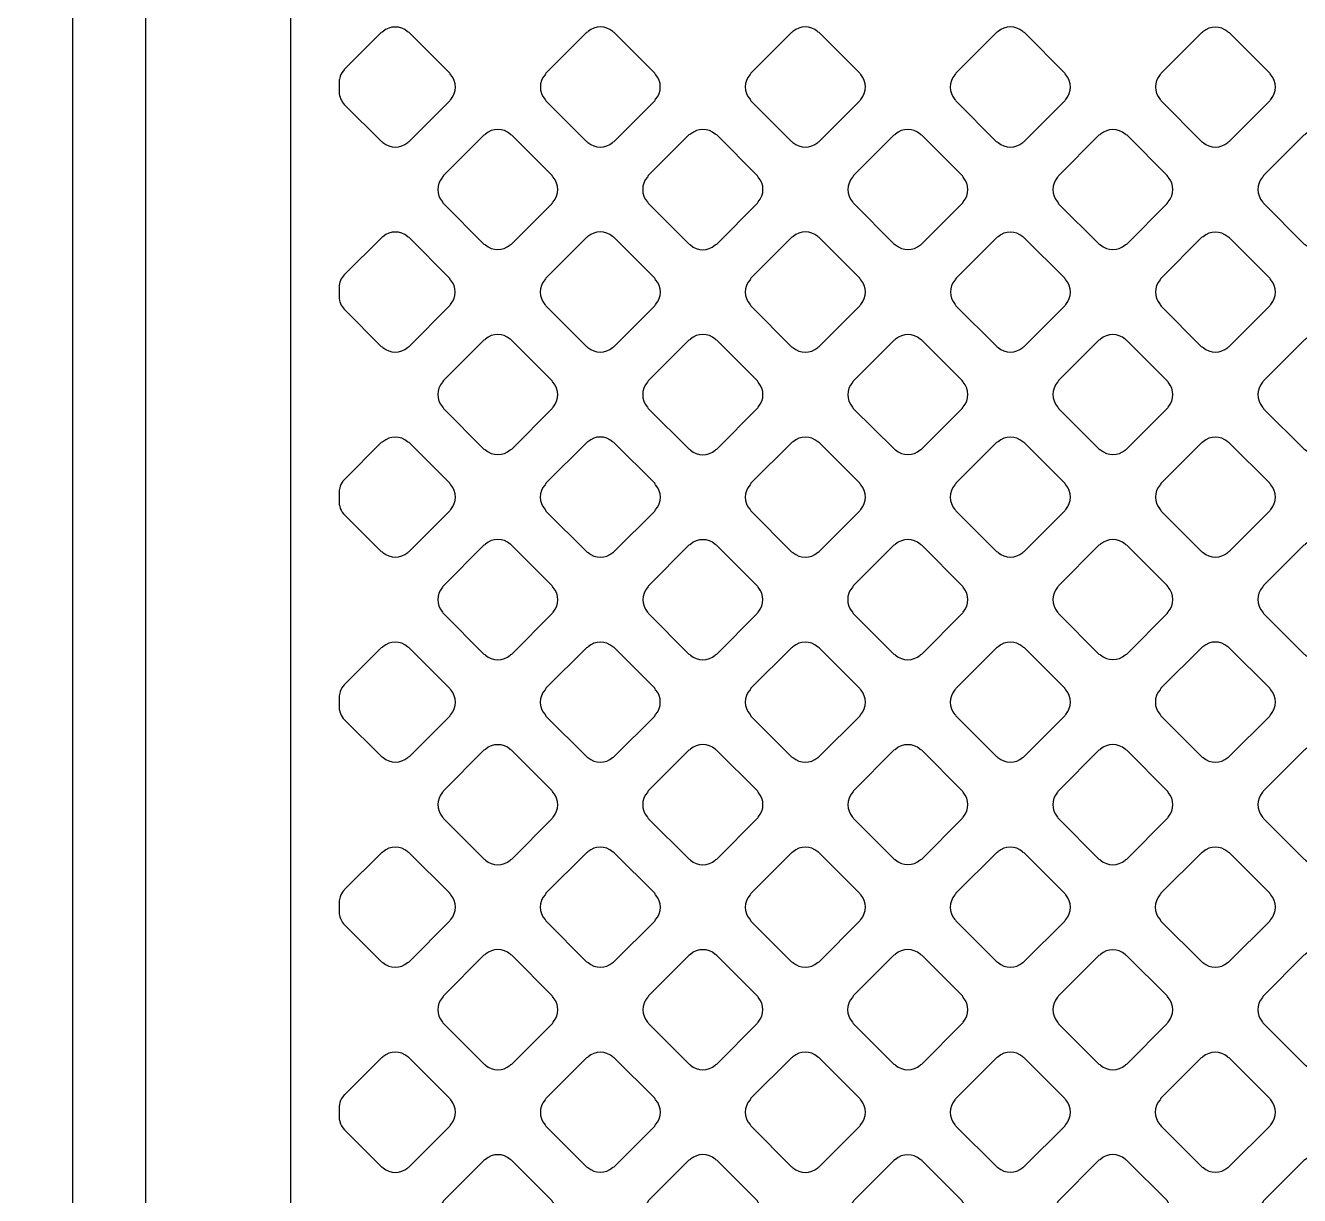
# Model space of a CAD drawing. Extents: x 3811 to 4077, y -444 to -307.
# Drawn here: x 3998.535 to 3999.874, y -378.8 to -377.57 of the extents above; entities that cross this region are included whole.
import ezdxf

# ---------------------------------------------------------------- set-up
doc = ezdxf.new("R2010")
doc.units = 0
doc.layers.add('gbr-dxf', color=7, linetype='Continuous')

msp = doc.modelspace()

# ---------------------------------------------------------------- linework, layer by layer
at = {"layer": 'gbr-dxf', "linetype": 'Continuous'}
for points in [[(4002.3345, -387.7087, 0.121503), (4000.7513, -385.0878, -0.008636), (4000.7497, -385.0862), (3999.0731, -383.4099, -0.008712), (3999.0715, -383.4082, -0.198755), (3996.5249, -377.2619, -0.011889)], [(3996.6773, -377.2584, 0.198929), (3999.1809, -383.3021, -0.008685), (3999.1825, -383.3038), (4000.8591, -384.98, -0.008773), (4000.8607, -384.9817, -0.121503), (4002.4807, -387.6656, -0.017805)], [(3997.0234, -377.4829, 0.198897), (3999.2645, -382.8939, -0.008509), (3999.2661, -382.8955), (4001.1049, -384.7344, -0.008751), (4001.1066, -384.7361, -0.121762), (4002.815, -387.5692, -0.017203)], [(4002.9919, -387.521, 0.122078), (4001.2346, -384.6047, -0.008495), (4001.233, -384.6031), (3999.3942, -382.7642, -0.008901), (3999.3925, -382.7625, -0.198823), (3997.2065, -377.4825, -0.007746)], [(3997.7288, -377.4823, 0.198911), (3999.7636, -382.3948, -0.013711), (3999.7663, -382.3977), (4001.6024, -384.2338, -0.008541), (4001.604, -384.2353, -0.122231), (4003.4928, -387.3711, -0.016533)], [(4002.6687, -387.6121, 0.121763), (4000.9971, -384.8422, -0.008691), (4000.9955, -384.8405), (3999.1567, -383.0017, -0.008915), (3999.155, -383, -0.198702), (3996.871, -377.4864, -0.011933)], [(3997.3589, -377.4844, 0.198838), (3999.5019, -382.6564, -0.008522), (3999.5035, -382.6581), (4001.3424, -384.497, -0.008926), (4001.3441, -384.4987, -0.121858), (4003.1364, -387.4723, -0.022069)], [(4003.3476, -387.4176, 0.12221), (4001.4979, -384.3448, -0.008815), (4001.4962, -384.3431), (3999.6558, -382.5026, -0.01398), (3999.6529, -382.4997, -0.198689), (3997.5764, -377.4843, -0.007704)], [(3998.8973, -380.0797, -0.021887), (3998.8369, -379.6532), (3998.8369, -379.6528, -0.022162), (3998.814, -379.2173, -0.002029), (3998.8138, -379.1786, -0.013393), (3998.8138, -379.1775), (3998.8138, -379.1217, -0.022988), (3998.8138, -379.1195), (3998.8138, -378.7371, -0.022988), (3998.8138, -378.7349), (3998.8138, -378.5218, -0.022988), (3998.8138, -378.5195), (3998.8138, -378.2596, -0.022988), (3998.8138, -378.2574), (3998.8138, -377.8751, -0.022988), (3998.8138, -377.8729), (3998.8138, -377.6597, -0.022988), (3998.8138, -377.6575), (3998.8138, -377.5129, -0.210828)], [(4003.956, -389.4568, 0.196009), (4001.7909, -384.146, -0.019381), (4001.789, -384.1439), (4000.0334, -382.3487, -0.042234), (4000.0291, -382.344, -0.048731), (3998.6792, -380.1499, -0.077425), (3998.6753, -380.1389, -0.046914), (3998.5847, -379.1783, -0.010897), (3998.5847, -379.1769), (3998.5847, -379.1765, -0.016733), (3998.5847, -379.1741), (3998.5847, -377.5353, -0.014135)], [(3998.6609, -377.5333), (3998.6609, -379.1764, -0.014012), (3998.6609, -379.1783, 0.046654), (3998.7492, -380.1195, 0.048616), (4000.0882, -382.2958), (4001.8454, -384.0926, -0.019718), (4001.8473, -384.0947, -0.195845), (4004.0322, -389.4549, -0.014149)]]:
    msp.add_lwpolyline(points, format="xyb", dxfattribs=at)
for points in [[(3998.8646, -377.64, -0.046445), (3998.8647, -377.6404, 0.181593), (3998.8701, -377.6534), (3998.8701, -377.6534), (3998.9091, -377.6925, -0.091913), (3998.9107, -377.6934, 0.379731), (3998.9367, -377.6934, -0.09572), (3998.9383, -377.6924), (3998.9809, -377.6498, -0.096266), (3998.9819, -377.6482, 0.379731), (3998.9819, -377.6222, -0.10007), (3998.9809, -377.6205), (3998.9384, -377.578, -0.104442), (3998.9366, -377.577, 0.379731), (3998.9106, -377.577, -0.09572), (3998.909, -377.5779), (3998.8701, -377.6168), (3998.8701, -377.6169, 0.104483), (3998.8658, -377.6239), (3998.8658, -377.624, 0.070824), (3998.8647, -377.6295), (3998.8647, -377.6299, -0.046294), (3998.8646, -377.6303)], [(3999.0811, -377.6222, 0.379293), (3999.0811, -377.6481, -0.09185), (3999.082, -377.6497), (3999.1247, -377.6924, -0.087978), (3999.1262, -377.6933, 0.379672), (3999.1521, -377.6933, -0.095612), (3999.1538, -377.6924), (3999.1965, -377.6497, -0.095602), (3999.1974, -377.648, 0.379293), (3999.1974, -377.6221, -0.099964), (3999.1964, -377.6204), (3999.1538, -377.5778, -0.087978), (3999.1523, -377.5769, 0.379289), (3999.1264, -377.5769, -0.095866), (3999.1248, -377.5778), (3999.082, -377.6205, -0.095796)], [(3999.2966, -377.648, -0.09572), (3999.2975, -377.6497), (3999.3403, -377.6924, -0.091913), (3999.3418, -377.6933, 0.379731), (3999.3678, -377.6933, -0.095865), (3999.3694, -377.6924), (3999.412, -377.6497, -0.095628), (3999.413, -377.6481, 0.379731), (3999.413, -377.6221, -0.083235), (3999.4121, -377.6207), (3999.3692, -377.5778, -0.087639), (3999.3677, -377.5769, 0.379731), (3999.3417, -377.5769, -0.09572), (3999.3401, -377.5779), (3999.2975, -377.6204, -0.096266), (3999.2966, -377.6221, 0.379731)], [(3999.5121, -377.6482, -0.095866), (3999.513, -377.6498), (3999.5555, -377.6923, -0.108008), (3999.5574, -377.6934, 0.379672), (3999.5834, -377.6934, -0.095612), (3999.585, -377.6924), (3999.6277, -377.6498, -0.095602), (3999.6286, -377.6481, 0.379293), (3999.6286, -377.6222, -0.099964), (3999.6276, -377.6204), (3999.5851, -377.578, -0.10399), (3999.5833, -377.5769, 0.379289), (3999.5574, -377.5769, -0.095866), (3999.5557, -377.5779), (3999.5131, -377.6206, -0.098209), (3999.5121, -377.6222, 0.379506)], [(3999.7278, -377.6481, -0.09572), (3999.7288, -377.6498), (3999.7713, -377.6923, -0.091913), (3999.7729, -377.6933, 0.379731), (3999.7989, -377.6933, -0.09572), (3999.8005, -377.6923), (3999.843, -377.6498, -0.096266), (3999.844, -377.6482, 0.379731), (3999.844, -377.6222, -0.10007), (3999.843, -377.6205), (3999.8006, -377.5781, -0.104442), (3999.7988, -377.5771, 0.379731), (3999.7728, -377.5771, -0.09572), (3999.7712, -377.5781), (3999.7288, -377.6205, -0.096266), (3999.7278, -377.6221, 0.379731)], [(3998.9733, -377.756, -0.091745), (3998.9742, -377.7575), (3999.0169, -377.8002, -0.087516), (3999.0184, -377.8011, 0.379731), (3999.0443, -377.8011, -0.09572), (3999.046, -377.8002), (3999.0886, -377.7575, -0.095916), (3999.0896, -377.7559, 0.379731), (3999.0896, -377.7299, -0.103999), (3999.0886, -377.7281), (3999.0461, -377.6856, -0.092126), (3999.0445, -377.6847, 0.379731), (3999.0185, -377.6847, -0.09572), (3999.0169, -377.6857), (3998.9742, -377.7283, -0.095916), (3998.9733, -377.73, 0.379731)], [(3999.1887, -377.7299, 0.379293), (3999.1887, -377.7559, -0.087748), (3999.1897, -377.7573), (3999.2326, -377.8003, -0.08348), (3999.234, -377.8012, 0.379672), (3999.2599, -377.8012, -0.095612), (3999.2616, -377.8002), (3999.3044, -377.7574, -0.095602), (3999.3053, -377.7558, 0.379293), (3999.3053, -377.7298, -0.087748), (3999.3044, -377.7284), (3999.2616, -377.6855, -0.092072), (3999.26, -377.6846, 0.379289), (3999.2341, -377.6846, -0.095506), (3999.2324, -377.6855), (3999.1897, -377.7283, -0.095602)], [(3999.4044, -377.7559, -0.091745), (3999.4053, -377.7574), (3999.4479, -377.8001, -0.103821), (3999.4497, -377.8011, 0.379731), (3999.4757, -377.8011, -0.096265), (3999.4773, -377.8001), (3999.5198, -377.7576, -0.095916), (3999.5208, -377.756, 0.379731), (3999.5208, -377.73, -0.087748), (3999.5199, -377.7285), (3999.4771, -377.6857, -0.091964), (3999.4755, -377.6847, 0.379731), (3999.4495, -377.6847, -0.096265), (3999.4479, -377.6857), (3999.4053, -377.7283, -0.095916), (3999.4044, -377.7299, 0.379731)], [(3999.6199, -377.73, 0.379293), (3999.62, -377.7559, -0.107999), (3999.621, -377.7578), (3999.6633, -377.8001, -0.104584), (3999.6651, -377.8011, 0.379672), (3999.691, -377.8011, -0.095612), (3999.6927, -377.8002), (3999.7353, -377.7575, -0.095602), (3999.7363, -377.7558, 0.379293), (3999.7363, -377.7299, -0.103917), (3999.7353, -377.7281), (3999.693, -377.6858, -0.107817), (3999.6911, -377.6848, 0.379289), (3999.6652, -377.6848, -0.095506), (3999.6635, -377.6857), (3999.6209, -377.7284, -0.095602)], [(3999.8355, -377.7558, -0.091745), (3999.8364, -377.7574), (3999.8792, -377.8002, -0.087516), (3999.8807, -377.8011, 0.379731), (3999.9067, -377.8011, -0.09572), (3999.9083, -377.8002), (3999.9508, -377.7577, -0.096266), (3999.9518, -377.756, 0.379731), (3999.9518, -377.73, -0.103612), (3999.9508, -377.7282), (3999.9082, -377.6856, -0.091964), (3999.9066, -377.6847, 0.379731), (3999.8806, -377.6847, -0.096265), (3999.879, -377.6857), (3999.8364, -377.7282, -0.095916), (3999.8355, -377.7299, 0.379731)], [(3998.8646, -377.8556, -0.034985), (3998.8646, -377.8558, 0.181593), (3998.87, -377.8688, -0.043675), (3998.8703, -377.8691), (3998.909, -377.9078, -0.095916), (3998.9107, -377.9088, 0.379731), (3998.9366, -377.9088, -0.096265), (3998.9383, -377.9078), (3998.9808, -377.8653, -0.095916), (3998.9818, -377.8637, 0.379731), (3998.9818, -377.8377, -0.096265), (3998.9808, -377.8361), (3998.9381, -377.7934, -0.083056), (3998.9367, -377.7925, 0.379731), (3998.9107, -377.7925, -0.09572), (3998.9091, -377.7935), (3998.8701, -377.8325), (3998.87, -377.8325, 0.181795), (3998.8646, -377.8455, -0.035866), (3998.8646, -377.8458)], [(3999.081, -377.8637, -0.091558), (3999.0819, -377.8652), (3999.1247, -377.908, -0.087516), (3999.1262, -377.9089, 0.379731), (3999.1522, -377.9089, -0.09572), (3999.1538, -377.908), (3999.1964, -377.8653, -0.096266), (3999.1974, -377.8637, 0.379731), (3999.1974, -377.8377, -0.103612), (3999.1964, -377.8359), (3999.1538, -377.7933, -0.091964), (3999.1522, -377.7924, 0.379731), (3999.1262, -377.7924, -0.096265), (3999.1246, -377.7934), (3999.0819, -377.836, -0.096266), (3999.081, -377.8377, 0.379731)], [(3999.2966, -377.8377, 0.379293), (3999.2966, -377.8637, -0.087314), (3999.2975, -377.8652), (3999.3404, -377.9081, -0.083134), (3999.3418, -377.909, 0.379672), (3999.3678, -377.909, -0.096157), (3999.3694, -377.908), (3999.4122, -377.8653, -0.095796), (3999.4131, -377.8636, 0.379293), (3999.4131, -377.8377, -0.087848), (3999.4122, -377.8362), (3999.3694, -377.7934, -0.092233), (3999.3678, -377.7924, 0.379321), (3999.3419, -377.7924, -0.095506), (3999.3402, -377.7934), (3999.2975, -377.8361, -0.095796)], [(3999.5122, -377.8637, -0.091558), (3999.5131, -377.8653), (3999.5556, -377.9077, -0.104018), (3999.5574, -377.9088, 0.379731), (3999.5834, -377.9088, -0.09572), (3999.585, -377.9078), (3999.6275, -377.8653, -0.096266), (3999.6285, -377.8637, 0.379731), (3999.6285, -377.8377, -0.087314), (3999.6276, -377.8362), (3999.5849, -377.7935, -0.091913), (3999.5833, -377.7926, 0.379731), (3999.5574, -377.7926, -0.09572), (3999.5557, -377.7935), (3999.5132, -377.8361, -0.096266), (3999.5122, -377.8377, 0.379731)], [(3999.7277, -377.8636, -0.107999), (3999.7287, -377.8655), (3999.7711, -377.9079, -0.103887), (3999.7729, -377.9089, 0.379672), (3999.7989, -377.9089, -0.096157), (3999.8005, -377.908), (3999.8432, -377.8653, -0.095796), (3999.8441, -377.8637, 0.379293), (3999.8441, -377.8377, -0.104392), (3999.8431, -377.8359), (3999.8007, -377.7935, -0.108224), (3999.7988, -377.7925, 0.379059), (3999.7729, -377.7925, -0.097795), (3999.7712, -377.7934), (3999.7287, -377.836, -0.09842), (3999.7277, -377.8377, 0.379415)], [(3998.9733, -377.9714, -0.100266), (3998.9743, -377.9731), (3999.0169, -378.0157, -0.096266), (3999.0185, -378.0166, 0.379731), (3999.0445, -378.0166, -0.09572), (3999.0461, -378.0157), (3999.0886, -377.9732, -0.096266), (3999.0896, -377.9715, 0.379731), (3999.0896, -377.9456, -0.096225), (3999.0886, -377.9439), (3999.0458, -377.9011, -0.083134), (3999.0444, -377.9002, 0.379731), (3999.0184, -377.9002, -0.096265), (3999.0168, -377.9012), (3998.9742, -377.9437, -0.095916), (3998.9733, -377.9454, 0.379731)], [(3999.1887, -377.9715, -0.087343), (3999.1897, -377.973), (3999.2326, -378.0159, -0.083134), (3999.234, -378.0168, 0.379731), (3999.26, -378.0168, -0.096265), (3999.2616, -378.0158), (3999.3043, -377.9731, -0.096266), (3999.3053, -377.9715, 0.379731), (3999.3053, -377.9455, -0.092139), (3999.3044, -377.9439), (3999.2617, -377.9012, -0.096227), (3999.26, -377.9002, 0.379731), (3999.234, -377.9002, -0.096265), (3999.2324, -377.9012), (3999.1897, -377.9439, -0.095916), (3999.1887, -377.9455, 0.379731)], [(3999.4043, -377.9715, -0.082225), (3999.4052, -377.9729), (3999.448, -378.0156, -0.095535), (3999.4496, -378.0166, 0.379293), (3999.4756, -378.0166, -0.096119), (3999.4772, -378.0156), (3999.5198, -377.973, -0.096266), (3999.5208, -377.9714, 0.379731), (3999.5208, -377.9454, -0.092139), (3999.5198, -377.9438), (3999.4773, -377.9012, -0.096558), (3999.4756, -377.9003, 0.379289), (3999.4497, -377.9002, -0.095866), (3999.448, -377.9012), (3999.4053, -377.9439, -0.095602), (3999.4043, -377.9456, 0.378767)], [(3999.62, -377.9713, -0.103612), (3999.621, -377.9731), (3999.6635, -378.0156, -0.09979), (3999.6652, -378.0166, 0.379731), (3999.6912, -378.0166, -0.09572), (3999.6928, -378.0156), (3999.7353, -377.9731, -0.096266), (3999.7363, -377.9715, 0.379731), (3999.7363, -377.9455, -0.092139), (3999.7353, -377.944), (3999.6926, -377.9013, -0.096227), (3999.691, -377.9003, 0.379731), (3999.665, -377.9003, -0.096265), (3999.6634, -377.9013), (3999.6209, -377.9437, -0.096121), (3999.62, -377.9454, 0.379731)], [(3999.8355, -377.9715, -0.103621), (3999.8365, -377.9733), (3999.8789, -378.0156, -0.09979), (3999.8806, -378.0166, 0.379731), (3999.9065, -378.0166, -0.09572), (3999.9082, -378.0157), (3999.9508, -377.973, -0.096266), (3999.9518, -377.9714, 0.379731), (3999.9518, -377.9454, -0.107718), (3999.9507, -377.9436), (3999.9084, -377.9012, -0.095916), (3999.9067, -377.9002, 0.379731), (3999.8807, -377.9002, -0.096265), (3999.8791, -377.9012), (3999.8364, -377.9439, -0.095916), (3999.8355, -377.9455, 0.379731)], [(3998.8646, -378.0721, 0.049378), (3998.8652, -378.0759), (3998.8652, -378.076, 0.10995), (3998.8692, -378.0837), (3998.909, -378.1234, -0.09979), (3998.9107, -378.1244, 0.379731), (3998.9367, -378.1244, -0.09572), (3998.9383, -378.1234), (3998.981, -378.0808, -0.096266), (3998.9819, -378.0792, 0.379731), (3998.9819, -378.0532, -0.087314), (3998.981, -378.0517), (3998.9382, -378.0089, -0.091913), (3998.9366, -378.008, 0.379731), (3998.9107, -378.008, -0.09572), (3998.909, -378.0089), (3998.8701, -378.0479), (3998.87, -378.048, 0.10135), (3998.8658, -378.0548, -0.036033), (3998.8657, -378.0551, 0.074953), (3998.8646, -378.0609)], [(3999.0811, -378.0792, -0.100266), (3999.0821, -378.0809), (3999.1247, -378.1235, -0.096266), (3999.1263, -378.1245, 0.379731), (3999.1523, -378.1245, -0.09572), (3999.1539, -378.1235), (3999.1964, -378.081, -0.096266), (3999.1974, -378.0794, 0.379731), (3999.1974, -378.0534, -0.09572), (3999.1964, -378.0517), (3999.1536, -378.0089, -0.083121), (3999.1522, -378.008, 0.379731), (3999.1262, -378.008, -0.096265), (3999.1246, -378.009), (3999.0821, -378.0516, -0.095916), (3999.0811, -378.0532, 0.379731)], [(3999.2966, -378.0793, -0.087314), (3999.2975, -378.0808), (3999.3403, -378.1236, -0.083134), (3999.3417, -378.1245, 0.379289), (3999.3676, -378.1245, -0.095506), (3999.3693, -378.1235), (3999.412, -378.0808, -0.095602), (3999.413, -378.0791, 0.378906), (3999.413, -378.0532, -0.092061), (3999.4121, -378.0516), (3999.3695, -378.009, -0.095895), (3999.3678, -378.008, 0.379293), (3999.3419, -378.0081, -0.095956), (3999.3402, -378.009), (3999.2975, -378.0517, -0.096266), (3999.2966, -378.0534, 0.379731)], [(3999.5121, -378.0792, -0.082796), (3999.5129, -378.0806), (3999.5558, -378.1234, -0.095958), (3999.5574, -378.1244, 0.379731), (3999.5834, -378.1244, -0.09572), (3999.585, -378.1234), (3999.6276, -378.0808, -0.096266), (3999.6286, -378.0792, 0.379731), (3999.6286, -378.0532, -0.091558), (3999.6277, -378.0516), (3999.585, -378.0089, -0.095916), (3999.5833, -378.008, 0.379731), (3999.5574, -378.008, -0.096265), (3999.5557, -378.0089), (3999.513, -378.0516, -0.095916), (3999.5121, -378.0533, 0.379731)], [(3999.7278, -378.0532, 0.379293), (3999.7278, -378.0792, -0.103917), (3999.7288, -378.0809), (3999.7712, -378.1233, -0.10046), (3999.7729, -378.1243, 0.379289), (3999.7989, -378.1243, -0.09601), (3999.8005, -378.1234), (3999.843, -378.0808, -0.095602), (3999.844, -378.0792, 0.379214), (3999.844, -378.0532, -0.092348), (3999.843, -378.0517), (3999.8005, -378.0091, -0.096449), (3999.7988, -378.0081, 0.379672), (3999.7729, -378.0081, -0.096157), (3999.7712, -378.0091), (3999.7287, -378.0516, -0.095602)], [(3998.9733, -378.187, -0.096265), (3998.9742, -378.1886), (3999.0169, -378.2313, -0.091703), (3999.0185, -378.2323, 0.379731), (3999.0445, -378.2323, -0.096265), (3999.0461, -378.2313), (3999.0887, -378.1887, -0.095916), (3999.0897, -378.1871, 0.379731), (3999.0897, -378.1611, -0.096265), (3999.0887, -378.1594), (3999.0459, -378.1166, -0.083056), (3999.0445, -378.1157, 0.379731), (3999.0185, -378.1157, -0.09572), (3999.0169, -378.1167), (3998.9742, -378.1594, -0.095916), (3998.9733, -378.161, 0.379731)], [(3999.1889, -378.187, -0.09572), (3999.1899, -378.1887), (3999.2324, -378.2312, -0.091913), (3999.234, -378.2322, 0.379731), (3999.26, -378.2322, -0.09572), (3999.2616, -378.2312), (3999.3042, -378.1886, -0.096266), (3999.3052, -378.187, 0.379731), (3999.3052, -378.161, -0.082756), (3999.3043, -378.1596), (3999.2615, -378.1168, -0.087516), (3999.26, -378.1159, 0.379731), (3999.234, -378.1159, -0.09572), (3999.2324, -378.1169), (3999.1899, -378.1594, -0.096266), (3999.1889, -378.1611, 0.379731)], [(3999.4042, -378.1611, 0.379293), (3999.4042, -378.187, -0.083328), (3999.4051, -378.1884), (3999.4479, -378.2313, -0.096266), (3999.4496, -378.2322, 0.379289), (3999.4755, -378.2323, -0.095866), (3999.4772, -378.2313), (3999.5198, -378.1886, -0.095602), (3999.5208, -378.187, 0.379214), (3999.5208, -378.161, -0.096475), (3999.5198, -378.1594), (3999.4772, -378.1168, -0.099951), (3999.4755, -378.1158, 0.379506), (3999.4496, -378.1158, -0.098229), (3999.4479, -378.1168), (3999.4052, -378.1595, -0.095796)], [(3999.62, -378.187, -0.09572), (3999.6209, -378.1886), (3999.6635, -378.2312, -0.091913), (3999.6651, -378.2321, 0.379731), (3999.6911, -378.2321, -0.096225), (3999.6927, -378.2312), (3999.7353, -378.1885, -0.096558), (3999.7363, -378.1869, 0.379731), (3999.7363, -378.1609, -0.09572), (3999.7353, -378.1593), (3999.6928, -378.1168, -0.09979), (3999.6911, -378.1158, 0.379731), (3999.6652, -378.1158, -0.09572), (3999.6635, -378.1168), (3999.6209, -378.1594, -0.096266), (3999.62, -378.161, 0.379731)], [(3999.8354, -378.1609, 0.379293), (3999.8355, -378.1869, -0.100032), (3999.8365, -378.1886), (3999.8791, -378.2312, -0.095916), (3999.8807, -378.2322, 0.379289), (3999.9067, -378.2322, -0.095506), (3999.9083, -378.2312), (3999.9508, -378.1887, -0.095602), (3999.9518, -378.187, 0.379293), (3999.9518, -378.1611, -0.095956), (3999.9508, -378.1594), (3999.908, -378.1166, -0.08348), (3999.9066, -378.1157, 0.379672), (3999.8806, -378.1157, -0.095612), (3999.879, -378.1167), (3999.8364, -378.1593, -0.095796)], [(3998.8646, -378.2866, -0.03656), (3998.8646, -378.2869, 0.055387), (3998.8653, -378.2912, -0.057114), (3998.8654, -378.2918, 0.099699), (3998.869, -378.2988), (3998.9092, -378.339, -0.095916), (3998.9108, -378.3399, 0.379731), (3998.9368, -378.3399, -0.096265), (3998.9385, -378.339), (3998.981, -378.2965, -0.095916), (3998.9819, -378.2948, 0.379731), (3998.9819, -378.2688, -0.091745), (3998.981, -378.2673), (3998.9383, -378.2246, -0.096227), (3998.9366, -378.2236, 0.379731), (3998.9107, -378.2236, -0.096265), (3998.909, -378.2246), (3998.8701, -378.2636), (3998.87, -378.2636, 0.102784), (3998.8657, -378.2706, -0.049603), (3998.8656, -378.271, 0.070364), (3998.8647, -378.2765, -0.04641), (3998.8646, -378.2769)], [(3999.0811, -378.2948, -0.09572), (3999.0821, -378.2965), (3999.1246, -378.339, -0.091913), (3999.1262, -378.34, 0.379731), (3999.1522, -378.34, -0.09572), (3999.1538, -378.339), (3999.1964, -378.2964, -0.095628), (3999.1974, -378.2947, 0.379731), (3999.1974, -378.2688, -0.096265), (3999.1964, -378.2671), (3999.1537, -378.2244, -0.083134), (3999.1523, -378.2236, 0.379731), (3999.1264, -378.2236, -0.096265), (3999.1247, -378.2245), (3999.0821, -378.2672, -0.096266), (3999.0811, -378.2688, 0.379731)], [(3999.2966, -378.2947, -0.095756), (3999.2975, -378.2964), (3999.3403, -378.3391, -0.091964), (3999.3418, -378.34, 0.379731), (3999.3678, -378.34, -0.096265), (3999.3694, -378.339), (3999.412, -378.2964, -0.096266), (3999.413, -378.2948, 0.379731), (3999.413, -378.2688, -0.082756), (3999.4121, -378.2674), (3999.3692, -378.2245, -0.087638), (3999.3677, -378.2236, 0.379731), (3999.3417, -378.2236, -0.096265), (3999.3401, -378.2246), (3999.2975, -378.2671, -0.095916), (3999.2966, -378.2687, 0.379731)], [(3999.512, -378.2689, 0.379293), (3999.5121, -378.2949, -0.082756), (3999.5129, -378.2963), (3999.5556, -378.339, -0.096111), (3999.5573, -378.3399, 0.379321), (3999.5832, -378.34, -0.095506), (3999.5849, -378.339), (3999.6275, -378.2963, -0.095895), (3999.6285, -378.2947, 0.379293), (3999.6285, -378.2687, -0.096265), (3999.6275, -378.2671), (3999.5851, -378.2246, -0.100476), (3999.5833, -378.2236, 0.379703), (3999.5574, -378.2236, -0.095612), (3999.5557, -378.2246), (3999.513, -378.2673, -0.095796)], [(3999.7277, -378.2947, -0.095756), (3999.7286, -378.2963), (3999.7713, -378.339, -0.091646), (3999.7729, -378.34, 0.379731), (3999.7989, -378.34, -0.09572), (3999.8005, -378.339), (3999.8431, -378.2964, -0.095628), (3999.8441, -378.2947, 0.379731), (3999.8441, -378.2687, -0.096265), (3999.8431, -378.2671), (3999.8005, -378.2245, -0.100254), (3999.7988, -378.2235, 0.379731), (3999.7728, -378.2235, -0.09572), (3999.7712, -378.2245), (3999.7286, -378.2671, -0.095916), (3999.7277, -378.2687, 0.379731)], [(3998.9734, -378.4025, -0.091558), (3998.9743, -378.4041), (3999.017, -378.4468, -0.087516), (3999.0185, -378.4477, 0.379731), (3999.0445, -378.4477, -0.095865), (3999.0461, -378.4467), (3999.0886, -378.4042, -0.095628), (3999.0896, -378.4026, 0.379731), (3999.0896, -378.3766, -0.100082), (3999.0886, -378.3749), (3999.046, -378.3323, -0.087639), (3999.0445, -378.3314, 0.379731), (3999.0185, -378.3314, -0.09572), (3999.0169, -378.3324), (3998.9744, -378.3749, -0.096266), (3998.9734, -378.3765, 0.379731)], [(3999.1887, -378.4025, -0.091685), (3999.1897, -378.4041), (3999.2325, -378.4469, -0.087297), (3999.234, -378.4478, 0.379731), (3999.26, -378.4478, -0.09572), (3999.2616, -378.4469), (3999.3043, -378.4041, -0.096266), (3999.3053, -378.4025, 0.379731), (3999.3053, -378.3765, -0.082756), (3999.3044, -378.3751), (3999.2615, -378.3322, -0.087515), (3999.26, -378.3313, 0.379731), (3999.234, -378.3313, -0.096265), (3999.2324, -378.3323), (3999.1897, -378.3749, -0.095916), (3999.1887, -378.3766, 0.379731)], [(3999.4044, -378.4026, -0.091745), (3999.4053, -378.4041), (3999.4478, -378.4466, -0.104018), (3999.4496, -378.4476, 0.379731), (3999.4756, -378.4476, -0.09572), (3999.4772, -378.4467), (3999.5197, -378.4042, -0.096266), (3999.5207, -378.4025, 0.379731), (3999.5207, -378.3765, -0.087314), (3999.5198, -378.3751), (3999.4771, -378.3324, -0.091913), (3999.4755, -378.3314, 0.379731), (3999.4495, -378.3314, -0.096225), (3999.4479, -378.3324), (3999.4053, -378.375, -0.096227), (3999.4044, -378.3766, 0.379731)], [(3999.6198, -378.3765, 0.379293), (3999.6198, -378.4025, -0.095956), (3999.6208, -378.4041), (3999.6635, -378.4468, -0.092072), (3999.6651, -378.4478, 0.379289), (3999.691, -378.4478, -0.095506), (3999.6927, -378.4468), (3999.7353, -378.4042, -0.095394), (3999.7363, -378.4025, 0.379293), (3999.7363, -378.3766, -0.10047), (3999.7353, -378.3749), (3999.6928, -378.3324, -0.10463), (3999.691, -378.3313, 0.379672), (3999.665, -378.3313, -0.095612), (3999.6634, -378.3323), (3999.6208, -378.3749, -0.095602)], [(3999.8355, -378.4025, -0.091558), (3999.8364, -378.4041), (3999.8791, -378.4468, -0.087516), (3999.8806, -378.4477, 0.379731), (3999.9065, -378.4477, -0.09572), (3999.9082, -378.4467), (3999.9508, -378.4041, -0.096266), (3999.9518, -378.4024, 0.379731), (3999.9518, -378.3765, -0.100032), (3999.9508, -378.3748), (3999.9082, -378.3322, -0.087515), (3999.9067, -378.3313, 0.379731), (3999.8807, -378.3313, -0.096265), (3999.8791, -378.3322), (3999.8364, -378.3749, -0.096121), (3999.8355, -378.3765, 0.379731)], [(3998.8646, -378.5026, 0.166238), (3998.8693, -378.5147), (3998.9093, -378.5547, -0.083056), (3998.9106, -378.5555, 0.379731), (3998.9366, -378.5555, -0.09572), (3998.9383, -378.5546), (3998.981, -378.5118, -0.096266), (3998.982, -378.5102, 0.379731), (3998.982, -378.4842, -0.091558), (3998.981, -378.4827), (3998.9384, -378.4401, -0.096266), (3998.9368, -378.4391, 0.379731), (3998.9108, -378.4391, -0.09572), (3998.9092, -378.4401), (3998.8701, -378.4792), (3998.87, -378.4793, 0.104483), (3998.8657, -378.4863), (3998.8657, -378.4863, 0.074953), (3998.8646, -378.4922)], [(3999.0811, -378.5102, -0.091745), (3999.082, -378.5118), (3999.1248, -378.5546, -0.087516), (3999.1263, -378.5555, 0.379731), (3999.1523, -378.5555, -0.09572), (3999.1539, -378.5545), (3999.1964, -378.512, -0.096266), (3999.1974, -378.5104, 0.379731), (3999.1974, -378.4844, -0.100032), (3999.1964, -378.4827), (3999.1537, -378.44, -0.087516), (3999.1522, -378.4391, 0.379731), (3999.1262, -378.4391, -0.096225), (3999.1246, -378.4401), (3999.0821, -378.4826, -0.096227), (3999.0811, -378.4842, 0.379731)], [(3999.2966, -378.5104, -0.091663), (3999.2975, -378.5119), (3999.3402, -378.5546, -0.086956), (3999.3417, -378.5555, 0.379731), (3999.3677, -378.5555, -0.096265), (3999.3693, -378.5546), (3999.412, -378.5118, -0.095916), (3999.413, -378.5102, 0.379731), (3999.413, -378.4842, -0.083172), (3999.4121, -378.4828), (3999.3693, -378.44, -0.087516), (3999.3678, -378.4391, 0.379731), (3999.3419, -378.4391, -0.09572), (3999.3402, -378.4401), (3999.2975, -378.4828, -0.096266), (3999.2966, -378.4844, 0.379731)], [(3999.5121, -378.5103, -0.091558), (3999.513, -378.5118), (3999.5556, -378.5544, -0.104018), (3999.5574, -378.5555, 0.379731), (3999.5834, -378.5555, -0.09572), (3999.585, -378.5545), (3999.6275, -378.512, -0.096266), (3999.6285, -378.5103, 0.379731), (3999.6285, -378.4844, -0.087314), (3999.6276, -378.4829), (3999.5848, -378.4401, -0.091913), (3999.5832, -378.4391, 0.379731), (3999.5572, -378.4391, -0.09572), (3999.5556, -378.4401), (3999.513, -378.4827, -0.096266), (3999.5121, -378.4843, 0.379731)], [(3999.7276, -378.4844, 0.379214), (3999.7277, -378.5103, -0.096625), (3999.7286, -378.512), (3999.7712, -378.5545, -0.091913), (3999.7728, -378.5555, 0.379731), (3999.7987, -378.5555, -0.09572), (3999.8004, -378.5545), (3999.843, -378.5119, -0.096111), (3999.844, -378.5102, 0.379321), (3999.844, -378.4843, -0.099534), (3999.843, -378.4826), (3999.8006, -378.4402, -0.103545), (3999.7988, -378.4391, 0.379196), (3999.7729, -378.4391, -0.096117), (3999.7712, -378.4401), (3999.7286, -378.4827, -0.095602)], [(3998.9733, -378.618, -0.091954), (3998.9742, -378.6196), (3999.017, -378.6624, -0.087416), (3999.0185, -378.6633, 0.379672), (3999.0444, -378.6634, -0.096157), (3999.0461, -378.6624), (3999.0888, -378.6197, -0.095796), (3999.0897, -378.6181, 0.379293), (3999.0897, -378.5921, -0.104392), (3999.0887, -378.5903), (3999.0461, -378.5477, -0.092342), (3999.0445, -378.5468, 0.379059), (3999.0186, -378.5468, -0.097795), (3999.0169, -378.5477), (3998.9743, -378.5904, -0.09842), (3998.9733, -378.5921, 0.379415)], [(3999.1889, -378.6181, -0.087314), (3999.1898, -378.6195), (3999.2326, -378.6623, -0.083121), (3999.234, -378.6632, 0.379731), (3999.26, -378.6632, -0.096265), (3999.2616, -378.6623), (3999.3042, -378.6197, -0.095916), (3999.3052, -378.618, 0.379731), (3999.3052, -378.592, -0.087549), (3999.3043, -378.5906), (3999.2616, -378.5479, -0.091913), (3999.26, -378.5469, 0.379731), (3999.234, -378.5469, -0.09572), (3999.2324, -378.5479), (3999.1899, -378.5905, -0.096266), (3999.1889, -378.5921, 0.379731)], [(3999.4042, -378.6181, -0.087314), (3999.4052, -378.6196), (3999.4479, -378.6623, -0.09979), (3999.4496, -378.6633, 0.379731), (3999.4756, -378.6633, -0.09572), (3999.4772, -378.6623), (3999.5198, -378.6197, -0.095916), (3999.5208, -378.618, 0.379731), (3999.5208, -378.5921, -0.087748), (3999.5199, -378.5906), (3999.4771, -378.5478, -0.091964), (3999.4755, -378.5468, 0.379731), (3999.4495, -378.5468, -0.096265), (3999.4479, -378.5478), (3999.4052, -378.5905, -0.096266), (3999.4042, -378.5921, 0.379731)], [(3999.62, -378.618, -0.104215), (3999.621, -378.6198), (3999.6634, -378.6622, -0.100054), (3999.6651, -378.6632, 0.379731), (3999.6911, -378.6632, -0.096265), (3999.6927, -378.6622), (3999.7352, -378.6197, -0.095916), (3999.7362, -378.6181, 0.379731), (3999.7362, -378.5921, -0.091745), (3999.7352, -378.5905), (3999.6926, -378.548, -0.096266), (3999.691, -378.547, 0.379731), (3999.665, -378.547, -0.09572), (3999.6634, -378.548), (3999.6209, -378.5904, -0.095916), (3999.62, -378.592, 0.379731)], [(3999.8353, -378.618, -0.09148), (3999.8363, -378.6196), (3999.8791, -378.6624, -0.0873), (3999.8806, -378.6634, 0.379287), (3999.9065, -378.6634, -0.095612), (3999.9082, -378.6624), (3999.9508, -378.6197, -0.095602), (3999.9518, -378.6181, 0.379293), (3999.9518, -378.5921, -0.103917), (3999.9508, -378.5903), (3999.9082, -378.5477, -0.091964), (3999.9066, -378.5468, 0.379731), (3999.8806, -378.5468, -0.096265), (3999.879, -378.5478), (3999.8363, -378.5904, -0.096332), (3999.8353, -378.5921, 0.379289)], [(3998.8646, -378.7177, -0.03656), (3998.8646, -378.718, 0.055387), (3998.8653, -378.7223, -0.043214), (3998.8653, -378.7227, 0.120268), (3998.87, -378.7309), (3998.8701, -378.731), (3998.9092, -378.7701, -0.091913), (3998.9108, -378.7711, 0.379731), (3998.9367, -378.7711, -0.095865), (3998.9384, -378.7701), (3998.981, -378.7275, -0.095628), (3998.982, -378.7258, 0.379731), (3998.982, -378.6999, -0.083235), (3998.9811, -378.6985), (3998.9382, -378.6555, -0.087638), (3998.9367, -378.6546, 0.379731), (3998.9107, -378.6546, -0.096265), (3998.9091, -378.6556), (3998.8702, -378.6945, -0.035913), (3998.87, -378.6947, 0.118105), (3998.8654, -378.7027, -0.045904), (3998.8653, -378.7031, 0.056111), (3998.8647, -378.7075, -0.04641), (3998.8646, -378.7079)], [(3999.0811, -378.6999, 0.379293), (3999.0811, -378.7259, -0.09185), (3999.082, -378.7274), (3999.1247, -378.7701, -0.087978), (3999.1262, -378.771, 0.379672), (3999.1521, -378.771, -0.095612), (3999.1538, -378.7701), (3999.1965, -378.7274, -0.095602), (3999.1974, -378.7258, 0.379293), (3999.1974, -378.6998, -0.103917), (3999.1964, -378.698), (3999.1539, -378.6555, -0.092072), (3999.1523, -378.6546, 0.379289), (3999.1264, -378.6546, -0.09601), (3999.1247, -378.6556), (3999.082, -378.6983, -0.095796)], [(3999.2966, -378.7258, -0.087314), (3999.2975, -378.7272), (3999.3404, -378.7702, -0.083056), (3999.3418, -378.7711, 0.379731), (3999.3678, -378.7711, -0.09572), (3999.3694, -378.7701), (3999.412, -378.7275, -0.096266), (3999.413, -378.7258, 0.379731), (3999.413, -378.6999, -0.08798), (3999.4121, -378.6984), (3999.3693, -378.6556, -0.092126), (3999.3677, -378.6546, 0.379731), (3999.3417, -378.6546, -0.09572), (3999.3401, -378.6556), (3999.2975, -378.6981, -0.096266), (3999.2966, -378.6998, 0.379731)], [(3999.5121, -378.7259, -0.087343), (3999.513, -378.7274), (3999.5556, -378.77, -0.09979), (3999.5573, -378.771, 0.379731), (3999.5833, -378.771, -0.09572), (3999.5849, -378.77), (3999.6275, -378.7274, -0.096266), (3999.6285, -378.7257, 0.379731), (3999.6285, -378.6998, -0.087314), (3999.6276, -378.6983), (3999.5849, -378.6556, -0.091964), (3999.5833, -378.6546, 0.379731), (3999.5574, -378.6546, -0.096265), (3999.5557, -378.6556), (3999.513, -378.6983, -0.095916), (3999.5121, -378.6999, 0.379731)], [(3999.7276, -378.7257, -0.103506), (3999.7287, -378.7275), (3999.7712, -378.77, -0.099849), (3999.7729, -378.771, 0.379293), (3999.7989, -378.771, -0.09572), (3999.8005, -378.77), (3999.843, -378.7275, -0.096214), (3999.844, -378.7259, 0.379703), (3999.844, -378.6999, -0.09185), (3999.8431, -378.6984), (3999.8003, -378.6556, -0.095895), (3999.7987, -378.6547, 0.379293), (3999.7727, -378.6547, -0.096265), (3999.7711, -378.6556), (3999.7286, -378.6981, -0.096111), (3999.7277, -378.6997, 0.379321)], [(3998.9734, -378.8336, -0.099812), (3998.9744, -378.8353), (3999.0169, -378.8777, -0.095628), (3999.0185, -378.8787, 0.379731), (3999.0445, -378.8787, -0.096265), (3999.0461, -378.8777), (3999.0886, -378.8352, -0.095916), (3999.0896, -378.8336, 0.379731), (3999.0896, -378.8076, -0.096265), (3999.0886, -378.806), (3999.0459, -378.7633, -0.083134), (3999.0445, -378.7624, 0.379731), (3999.0185, -378.7624, -0.096265), (3999.0169, -378.7634), (3998.9744, -378.8059, -0.096266), (3998.9734, -378.8076, 0.379731)], [(3999.1887, -378.8076, 0.379293), (3999.1887, -378.8336, -0.087748), (3999.1897, -378.8351), (3999.2326, -378.878, -0.08348), (3999.234, -378.8789, 0.379672), (3999.2599, -378.8789, -0.095612), (3999.2616, -378.8779), (3999.3044, -378.8351, -0.095602), (3999.3053, -378.8335, 0.379293), (3999.3053, -378.8076, -0.091954), (3999.3044, -378.806), (3999.2617, -378.7633, -0.096332), (3999.26, -378.7623, 0.379289), (3999.2341, -378.7623, -0.095506), (3999.2324, -378.7633), (3999.1897, -378.806, -0.095602)], [(3999.4044, -378.8336, -0.083172), (3999.4052, -378.835), (3999.4479, -378.8777, -0.096266), (3999.4496, -378.8787, 0.379731), (3999.4756, -378.8787, -0.09572), (3999.4772, -378.8777), (3999.5197, -378.8352, -0.096266), (3999.5207, -378.8336, 0.379731), (3999.5207, -378.8076, -0.091558), (3999.5197, -378.806), (3999.4771, -378.7634, -0.095916), (3999.4755, -378.7625, 0.379731), (3999.4495, -378.7625, -0.096265), (3999.4479, -378.7634), (3999.4053, -378.806, -0.095916), (3999.4044, -378.8076, 0.379731)], [(3999.6198, -378.8335, -0.099534), (3999.6208, -378.8352), (3999.6635, -378.8779, -0.095602), (3999.6651, -378.8788, 0.379293), (3999.691, -378.8788, -0.095956), (3999.6927, -378.8778), (3999.7353, -378.8352, -0.096214), (3999.7363, -378.8336, 0.379672), (3999.7363, -378.8076, -0.091581), (3999.7354, -378.8061), (3999.6926, -378.7633, -0.095602), (3999.691, -378.7623, 0.379293), (3999.665, -378.7624, -0.095956), (3999.6634, -378.7633), (3999.6208, -378.8059, -0.096332), (3999.6198, -378.8076, 0.379289)], [(3999.8355, -378.8336, -0.100266), (3999.8365, -378.8353), (3999.8789, -378.8777, -0.095916), (3999.8806, -378.8787, 0.379731), (3999.9065, -378.8787, -0.095756), (3999.9082, -378.8777), (3999.9507, -378.8352, -0.095958), (3999.9517, -378.8336, 0.379731), (3999.9517, -378.8076, -0.09572), (3999.9507, -378.806), (3999.908, -378.7633, -0.083056), (3999.9066, -378.7624, 0.379731), (3999.8806, -378.7624, -0.09572), (3999.879, -378.7634), (3999.8364, -378.8059, -0.095916), (3999.8355, -378.8076, 0.379731)]]:
    msp.add_lwpolyline(points, format="xyb", close=True, dxfattribs=at)

doc.saveas('drawing.dxf')
